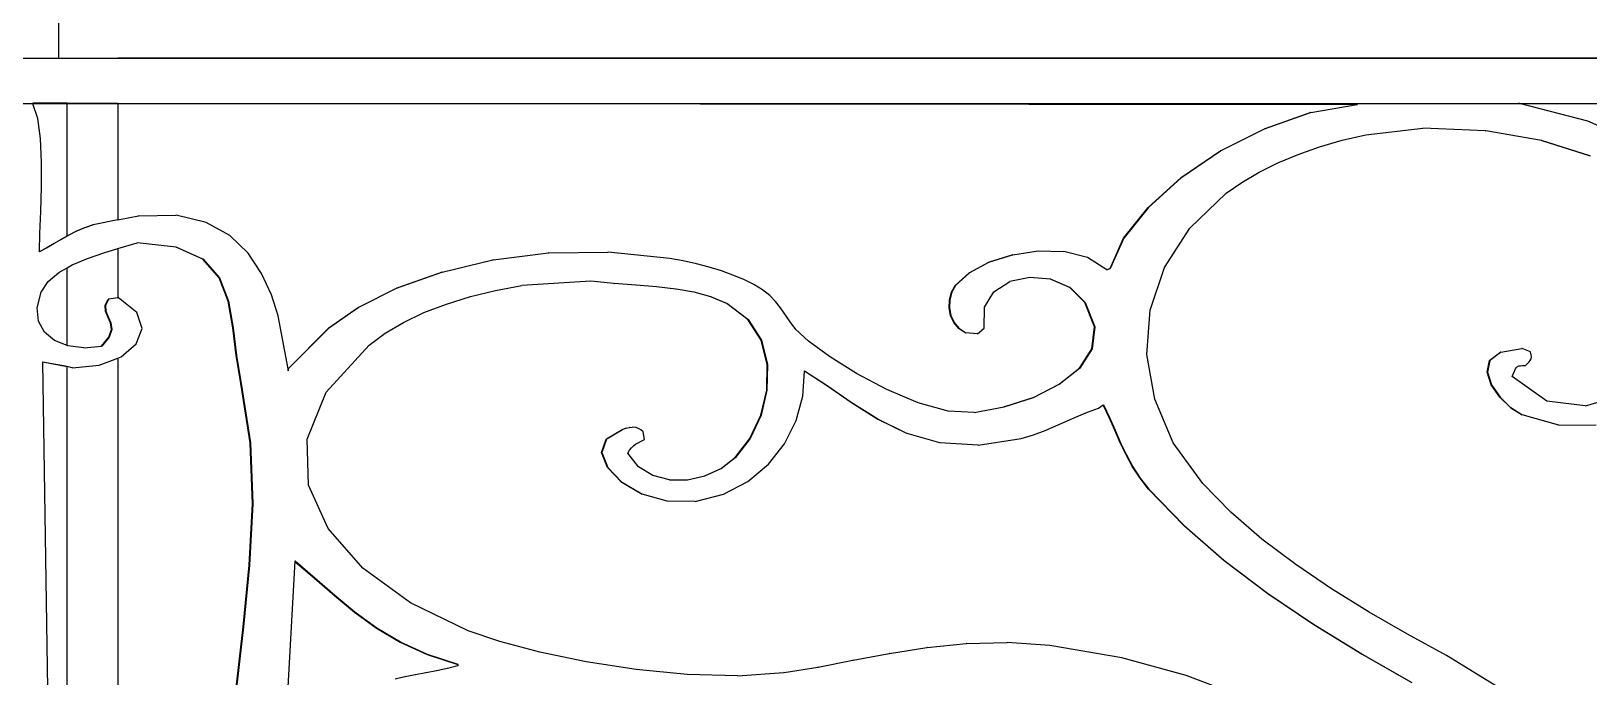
# Model space of a CAD drawing. Header units: inches. Extents: x 3672 to 10975, y -27382 to -746.
# Drawn here: x 4085.12 to 4108.1, y -26983.72 to -26974.2 of the extents above; entities that cross this region are included whole.
import ezdxf

# ---------------------------------------------------------------- set-up
doc = ezdxf.new("R2010")
doc.units = ezdxf.units.IN
doc.header["$LTSCALE"] = 17
doc.header["$MEASUREMENT"] = 0
doc.layers.add('25 BOT BAR', color=12, linetype='Continuous', lineweight=25)

# ---------------------------------------------------------------- blocks, each defined once
blk = doc.blocks.new('A$C99292ed1')
for p, q in [((3.227, 29.91), (13.639, 29.91)), ((13.639, 29.91), (14.387, 29.91)), ((36.749, 29.91), (14.387, 29.91)), ((13.135, 29.07), (12.856, 29.07)), ((13.135, 29.07), (13.132, 29.081)), ((13.639, 29.08), (13.132, 29.081)), ((13.206, 28.802), (13.135, 29.07)), ((13.639, 29.07), (13.135, 29.07)), ((14.387, 29.079), (13.639, 29.08)), ((13.639, 29.07), (13.639, 29.08)), ((14.387, 29.07), (13.639, 29.07)), ((13.639, 26.635), (13.639, 29.07)), ((14.387, 29.079), (14.387, 29.07)), ((14.387, 29.079), (22.979, 29.07)), ((14.387, 29.07), (14.387, 26.932)), ((22.979, 29.07), (14.387, 29.07)), ((22.979, 29.07), (22.984, 29.07)), ((35.085, 29.07), (22.984, 29.07)), ((22.984, 29.07), (32.668, 29.06)), ((31.987, 28.908), (32.668, 29.06)), ((32.668, 29.06), (32.672, 29.06)), ((35.085, 29.07), (35.053, 29.081)), ((35.053, 29.081), (36.734, 29.076)), ((36.07, 28.749), (35.085, 29.07)), ((36.734, 29.07), (35.085, 29.07)), ((13.247, 28.429), (13.206, 28.802)), ((31.3, 28.612), (31.982, 28.908)), ((31.987, 28.908), (31.305, 28.612)), ((31.987, 28.908), (31.982, 28.908)), ((36.531, 28.498), (36.07, 28.749)), ((30.652, 28.202), (31.3, 28.612)), ((31.305, 28.612), (30.657, 28.202)), ((31.305, 28.612), (31.3, 28.612)), ((32.447, 28.399), (32.796, 28.5)), ((32.796, 28.5), (33.64, 28.624)), ((34.563, 28.57), (33.64, 28.624)), ((34.563, 28.57), (34.568, 28.57)), ((35.387, 28.396), (34.568, 28.57)), ((13.262, 27.997), (13.247, 28.429)), ((31.798, 28.139), (32.114, 28.278)), ((32.114, 28.278), (32.447, 28.399)), ((36.101, 28.111), (35.387, 28.396)), ((35.392, 28.396), (35.387, 28.396)), ((35.392, 28.396), (36.105, 28.111)), ((30.07, 27.708), (30.652, 28.202)), ((30.657, 28.202), (30.075, 27.708)), ((30.657, 28.202), (30.652, 28.202)), ((31.501, 27.983), (31.798, 28.139)), ((13.261, 27.538), (13.262, 27.997)), ((30.97, 27.623), (31.224, 27.81)), ((31.224, 27.81), (31.501, 27.983)), ((29.584, 27.161), (30.07, 27.708)), ((30.075, 27.708), (29.589, 27.161)), ((30.075, 27.708), (30.07, 27.708)), ((30.738, 27.422), (30.97, 27.623)), ((13.25, 27.088), (13.261, 27.538)), ((30.2, 26.78), (30.738, 27.422)), ((29.224, 26.592), (29.584, 27.161)), ((29.589, 27.161), (29.229, 26.592)), ((29.589, 27.161), (29.584, 27.161)), ((13.238, 26.678), (13.25, 27.088)), ((14.387, 26.932), (14.025, 26.841)), ((14.387, 26.932), (14.69, 27.007)), ((14.694, 27.007), (14.69, 27.007)), ((14.694, 27.007), (15.241, 27.015)), ((15.246, 27.015), (15.241, 27.015)), ((15.69, 26.883), (15.246, 27.015)), ((13.232, 26.346), (13.238, 26.678)), ((13.658, 26.648), (13.772, 26.72)), ((13.777, 26.72), (13.663, 26.648)), ((13.772, 26.72), (13.892, 26.785)), ((13.777, 26.72), (13.772, 26.72)), ((13.897, 26.785), (13.777, 26.72)), ((13.892, 26.785), (14.02, 26.841)), ((13.897, 26.785), (13.892, 26.785)), ((14.025, 26.841), (13.897, 26.785)), ((14.025, 26.841), (14.02, 26.841)), ((16.04, 26.64), (15.69, 26.883)), ((29.826, 26.052), (30.2, 26.78)), ((13.335, 26.416), (13.441, 26.493)), ((13.446, 26.493), (13.339, 26.416)), ((13.441, 26.493), (13.548, 26.571)), ((13.446, 26.493), (13.441, 26.493)), ((13.553, 26.571), (13.446, 26.493)), ((13.548, 26.571), (13.639, 26.635)), ((13.553, 26.571), (13.548, 26.571)), ((13.639, 26.631), (13.553, 26.571)), ((13.639, 26.635), (13.658, 26.648)), ((13.663, 26.648), (13.639, 26.631)), ((13.639, 26.631), (13.639, 26.635)), ((13.663, 26.648), (13.658, 26.648)), ((14.387, 26.401), (14.67, 26.509)), ((15.248, 26.431), (14.67, 26.509)), ((15.639, 26.205), (15.248, 26.431)), ((15.248, 26.431), (15.253, 26.431)), ((15.253, 26.431), (15.644, 26.205)), ((16.308, 26.316), (16.04, 26.64)), ((29.023, 26.032), (29.224, 26.592)), ((29.229, 26.592), (29.027, 26.032)), ((29.229, 26.592), (29.224, 26.592)), ((13.339, 26.416), (13.231, 26.343)), ((13.231, 26.343), (13.232, 26.346)), ((13.232, 26.346), (13.335, 26.416)), ((13.339, 26.416), (13.335, 26.416)), ((13.713, 26.1), (13.938, 26.219)), ((13.938, 26.219), (14.181, 26.322)), ((14.181, 26.322), (14.387, 26.401)), ((14.387, 26.401), (14.387, 25.491)), ((15.644, 26.205), (15.639, 26.205)), ((15.881, 25.862), (15.639, 26.205)), ((15.644, 26.205), (15.885, 25.862)), ((16.508, 25.941), (16.308, 26.316)), ((19.924, 26.192), (20.742, 26.322)), ((20.746, 26.322), (20.742, 26.322)), ((20.746, 26.322), (21.616, 26.338)), ((21.621, 26.338), (21.616, 26.338)), ((22.53, 26.219), (21.621, 26.338)), ((22.728, 26.173), (22.53, 26.219)), ((27.236, 26.149), (27.585, 26.288)), ((27.59, 26.288), (27.241, 26.149)), ((27.59, 26.288), (27.585, 26.288)), ((27.59, 26.288), (27.962, 26.358)), ((27.962, 26.358), (28.344, 26.345)), ((28.691, 26.235), (28.344, 26.345)), ((28.976, 26.013), (28.691, 26.235)), ((13.516, 25.961), (13.639, 26.048)), ((13.639, 26.048), (13.713, 26.1)), ((13.639, 24.614), (13.639, 26.048)), ((18.498, 25.67), (19.165, 25.968)), ((19.17, 25.968), (18.503, 25.67)), ((19.17, 25.968), (19.165, 25.968)), ((19.17, 25.968), (19.919, 26.192)), ((19.924, 26.192), (19.919, 26.192)), ((22.921, 26.119), (22.728, 26.173)), ((23.109, 26.058), (22.921, 26.119)), ((23.29, 25.989), (23.109, 26.058)), ((23.461, 25.914), (23.29, 25.989)), ((26.945, 25.955), (27.236, 26.149)), ((27.241, 26.149), (26.949, 25.955)), ((27.241, 26.149), (27.236, 26.149)), ((28.976, 26.013), (29.023, 26.032)), ((28.978, 26.011), (28.976, 26.013)), ((29.027, 26.032), (28.978, 26.011)), ((29.027, 26.032), (29.023, 26.032)), ((29.616, 25.266), (29.826, 26.052)), ((13.256, 25.597), (13.36, 25.795)), ((13.36, 25.795), (13.516, 25.961)), ((15.885, 25.862), (15.881, 25.862)), ((16.015, 25.431), (15.881, 25.862)), ((15.885, 25.862), (16.02, 25.431)), ((16.652, 25.546), (16.508, 25.941)), ((21.365, 25.804), (20.348, 25.721)), ((21.704, 25.761), (21.365, 25.804)), ((21.704, 25.761), (21.709, 25.761)), ((22.027, 25.728), (21.709, 25.761)), ((23.622, 25.831), (23.461, 25.914)), ((23.77, 25.742), (23.622, 25.831)), ((23.899, 25.644), (23.77, 25.742)), ((26.741, 25.721), (26.945, 25.955)), ((26.949, 25.955), (26.746, 25.721)), ((26.949, 25.955), (26.945, 25.955)), ((27.31, 25.607), (27.546, 25.793)), ((27.84, 25.871), (27.546, 25.793)), ((28.145, 25.836), (27.84, 25.871)), ((28.43, 25.684), (28.145, 25.836)), ((28.15, 25.836), (28.145, 25.836)), ((28.15, 25.836), (28.435, 25.684)), ((13.195, 25.308), (13.256, 25.597)), ((16.753, 25.161), (16.652, 25.546)), ((17.934, 25.318), (18.498, 25.67)), ((18.503, 25.67), (17.939, 25.318)), ((18.503, 25.67), (18.498, 25.67)), ((19.233, 25.38), (19.587, 25.518)), ((19.587, 25.518), (19.96, 25.632)), ((19.96, 25.632), (20.348, 25.721)), ((22.032, 25.728), (22.027, 25.728)), ((22.331, 25.695), (22.032, 25.728)), ((22.335, 25.695), (22.331, 25.695)), ((22.616, 25.654), (22.335, 25.695)), ((22.621, 25.654), (22.616, 25.654)), ((22.883, 25.596), (22.621, 25.654)), ((22.888, 25.596), (22.883, 25.596)), ((23.134, 25.51), (22.888, 25.596)), ((23.369, 25.389), (23.134, 25.51)), ((23.139, 25.51), (23.134, 25.51)), ((23.139, 25.51), (23.374, 25.389)), ((24.003, 25.539), (23.899, 25.644)), ((24.087, 25.428), (24.003, 25.539)), ((26.655, 25.456), (26.685, 25.596)), ((26.69, 25.596), (26.659, 25.456)), ((26.685, 25.596), (26.741, 25.721)), ((26.69, 25.596), (26.685, 25.596)), ((26.746, 25.721), (26.69, 25.596)), ((26.746, 25.721), (26.741, 25.721)), ((27.17, 25.319), (27.31, 25.607)), ((28.651, 25.41), (28.43, 25.684)), ((28.435, 25.684), (28.43, 25.684)), ((28.435, 25.684), (28.655, 25.41)), ((13.215, 25.061), (13.195, 25.308)), ((14.198, 25.355), (14.243, 25.472)), ((14.203, 25.355), (14.198, 25.355)), ((14.206, 25.248), (14.198, 25.355)), ((14.248, 25.472), (14.203, 25.355)), ((14.203, 25.355), (14.21, 25.248)), ((14.248, 25.472), (14.243, 25.472)), ((14.387, 25.491), (14.248, 25.472)), ((14.387, 25.491), (14.392, 25.493)), ((14.397, 25.493), (14.392, 25.493)), ((14.668, 25.221), (14.397, 25.493)), ((16.085, 24.943), (16.015, 25.431)), ((16.02, 25.431), (16.015, 25.431)), ((16.02, 25.431), (16.09, 24.943)), ((17.492, 24.933), (17.934, 25.318)), ((17.939, 25.318), (17.497, 24.933)), ((17.939, 25.318), (17.934, 25.318)), ((18.903, 25.221), (19.233, 25.38)), ((23.682, 25.097), (23.369, 25.389)), ((23.374, 25.389), (23.369, 25.389)), ((23.374, 25.389), (23.686, 25.097)), ((24.161, 25.309), (24.087, 25.428)), ((24.305, 25.051), (24.161, 25.309)), ((26.65, 25.311), (26.655, 25.456)), ((26.671, 25.168), (26.65, 25.311)), ((26.655, 25.311), (26.65, 25.311)), ((26.659, 25.456), (26.655, 25.456)), ((26.659, 25.456), (26.655, 25.311)), ((26.655, 25.311), (26.676, 25.168)), ((27.168, 24.933), (27.17, 25.319)), ((28.793, 24.961), (28.651, 25.41)), ((28.655, 25.41), (28.651, 25.41)), ((28.655, 25.41), (28.798, 24.961)), ((13.303, 24.858), (13.215, 25.061)), ((14.21, 25.248), (14.206, 25.248)), ((14.241, 25.142), (14.206, 25.248)), ((14.21, 25.248), (14.246, 25.142)), ((14.246, 25.142), (14.241, 25.142)), ((14.279, 25.031), (14.241, 25.142)), ((14.246, 25.142), (14.284, 25.031)), ((14.744, 24.926), (14.668, 25.221)), ((16.897, 24.186), (16.753, 25.161)), ((18.599, 25.041), (18.903, 25.221)), ((23.876, 24.711), (23.682, 25.097)), ((23.686, 25.097), (23.682, 25.097)), ((23.686, 25.097), (23.881, 24.711)), ((24.39, 24.912), (24.305, 25.051)), ((26.718, 25.038), (26.671, 25.168)), ((26.676, 25.168), (26.671, 25.168)), ((26.676, 25.168), (26.723, 25.038)), ((29.568, 24.448), (29.616, 25.266)), ((13.451, 24.706), (13.303, 24.858)), ((14.256, 24.768), (14.292, 24.909)), ((14.297, 24.909), (14.261, 24.768)), ((14.284, 25.031), (14.279, 25.031)), ((14.292, 24.909), (14.279, 25.031)), ((14.284, 25.031), (14.297, 24.909)), ((14.297, 24.909), (14.292, 24.909)), ((14.656, 24.644), (14.744, 24.926)), ((16.09, 24.943), (16.085, 24.943)), ((16.134, 24.428), (16.085, 24.943)), ((16.09, 24.943), (16.138, 24.428)), ((16.897, 24.186), (17.492, 24.933)), ((17.497, 24.933), (16.901, 24.186)), ((17.497, 24.933), (17.492, 24.933)), ((18.092, 24.622), (18.328, 24.84)), ((18.328, 24.84), (18.599, 25.041)), ((24.576, 24.694), (24.39, 24.912)), ((26.791, 24.929), (26.718, 25.038)), ((26.723, 25.038), (26.718, 25.038)), ((26.723, 25.038), (26.796, 24.929)), ((26.89, 24.85), (26.791, 24.929)), ((26.796, 24.929), (26.791, 24.929)), ((26.796, 24.929), (26.895, 24.85)), ((26.895, 24.85), (26.89, 24.85)), ((27.064, 24.829), (26.895, 24.85)), ((27.068, 24.829), (27.064, 24.829)), ((27.068, 24.829), (27.168, 24.933)), ((28.756, 24.556), (28.793, 24.961)), ((28.798, 24.961), (28.761, 24.556)), ((28.798, 24.961), (28.793, 24.961)), ((13.639, 24.614), (13.451, 24.706)), ((13.648, 24.609), (13.639, 24.614)), ((13.884, 24.573), (13.648, 24.609)), ((13.884, 24.573), (14.144, 24.601)), ((14.144, 24.601), (14.256, 24.768)), ((14.149, 24.601), (14.144, 24.601)), ((14.261, 24.768), (14.149, 24.601)), ((14.261, 24.768), (14.256, 24.768)), ((14.435, 24.407), (14.656, 24.644)), ((17.462, 23.756), (18.092, 24.622)), ((23.965, 24.266), (23.876, 24.711)), ((23.881, 24.711), (23.876, 24.711)), ((23.881, 24.711), (23.97, 24.266)), ((24.886, 24.411), (24.576, 24.694)), ((14.112, 24.25), (14.387, 24.383)), ((14.387, 24.383), (14.435, 24.407)), ((14.387, 24.383), (14.387, 17.36)), ((16.202, 23.917), (16.134, 24.428)), ((16.138, 24.428), (16.134, 24.428)), ((16.138, 24.428), (16.207, 23.917)), ((25.282, 24.101), (24.886, 24.411)), ((28.573, 24.2), (28.756, 24.556)), ((28.761, 24.556), (28.577, 24.2)), ((28.761, 24.556), (28.756, 24.556)), ((29.682, 23.624), (29.568, 24.448)), ((34.622, 24.337), (34.782, 24.491)), ((34.787, 24.491), (34.627, 24.337)), ((34.787, 24.491), (34.782, 24.491)), ((34.787, 24.491), (35.098, 24.56)), ((35.098, 24.56), (35.099, 24.559)), ((35.103, 24.56), (35.099, 24.559)), ((35.227, 24.497), (35.103, 24.56)), ((35.223, 24.34), (35.234, 24.37)), ((35.236, 24.445), (35.227, 24.497)), ((35.234, 24.37), (35.239, 24.404)), ((35.239, 24.404), (35.236, 24.445)), ((13.281, 24.31), (13.281, 24.311)), ((13.281, 24.311), (13.639, 24.225)), ((13.639, 24.225), (13.281, 24.31)), ((13.38, 16.06), (13.281, 24.31)), ((13.712, 24.206), (13.639, 24.225)), ((13.639, 16.313), (13.639, 24.225)), ((13.715, 24.207), (13.712, 24.206)), ((13.717, 24.206), (13.715, 24.207)), ((13.717, 24.206), (14.112, 24.25)), ((16.897, 24.178), (16.897, 24.186)), ((16.901, 24.186), (16.897, 24.186)), ((16.901, 24.145), (16.897, 24.178)), ((16.901, 24.186), (16.901, 24.145)), ((23.959, 23.794), (23.965, 24.266)), ((23.97, 24.266), (23.963, 23.794)), ((23.97, 24.266), (23.965, 24.266)), ((24.492, 23.683), (24.514, 24.141)), ((24.514, 24.145), (24.854, 23.871)), ((24.514, 24.141), (24.514, 24.145)), ((24.849, 23.871), (24.514, 24.141)), ((28.274, 23.899), (28.573, 24.2)), ((28.577, 24.2), (28.279, 23.899)), ((28.577, 24.2), (28.573, 24.2)), ((34.588, 24.126), (34.622, 24.337)), ((34.627, 24.337), (34.593, 24.126)), ((34.627, 24.337), (34.622, 24.337)), ((34.954, 24.041), (35.003, 24.186)), ((35.003, 24.186), (35.022, 24.21)), ((35.022, 24.21), (35.034, 24.226)), ((35.034, 24.226), (35.045, 24.235)), ((35.045, 24.235), (35.058, 24.24)), ((35.058, 24.24), (35.078, 24.243)), ((35.078, 24.243), (35.108, 24.245)), ((35.108, 24.245), (35.152, 24.249)), ((35.152, 24.249), (35.182, 24.283)), ((35.182, 24.283), (35.206, 24.312)), ((35.206, 24.312), (35.223, 24.34)), ((16.34, 22.818), (16.202, 23.917)), ((16.207, 23.917), (16.202, 23.917)), ((16.207, 23.917), (16.345, 22.818)), ((25.73, 23.804), (25.282, 24.101)), ((27.894, 23.658), (28.274, 23.899)), ((28.279, 23.899), (27.898, 23.658)), ((28.279, 23.899), (28.274, 23.899)), ((34.593, 24.126), (34.588, 24.126)), ((34.648, 23.89), (34.588, 24.126)), ((34.593, 24.126), (34.653, 23.89)), ((35.469, 23.588), (34.954, 24.041)), ((17.178, 22.887), (17.462, 23.756)), ((23.87, 23.328), (23.959, 23.794)), ((23.963, 23.794), (23.875, 23.328)), ((23.963, 23.794), (23.959, 23.794)), ((24.393, 23.23), (24.492, 23.683)), ((25.207, 23.561), (24.849, 23.871)), ((24.854, 23.871), (24.849, 23.871)), ((24.854, 23.871), (25.212, 23.561)), ((26.192, 23.558), (25.73, 23.804)), ((34.774, 23.66), (34.648, 23.89)), ((34.653, 23.89), (34.648, 23.89)), ((34.653, 23.89), (34.778, 23.66)), ((36.037, 23.502), (36.597, 23.709)), ((25.596, 23.255), (25.207, 23.561)), ((25.212, 23.561), (25.207, 23.561)), ((25.212, 23.561), (25.6, 23.255)), ((26.634, 23.403), (26.192, 23.558)), ((27.019, 23.378), (27.463, 23.483)), ((27.463, 23.483), (27.894, 23.658)), ((27.467, 23.483), (27.463, 23.483)), ((27.898, 23.658), (27.467, 23.483)), ((27.898, 23.658), (27.894, 23.658)), ((28.693, 23.388), (28.854, 23.461)), ((28.854, 23.461), (28.924, 23.52)), ((28.924, 23.52), (28.928, 23.523)), ((29.01, 23.285), (28.924, 23.52)), ((28.928, 23.523), (29.015, 23.285)), ((29.957, 22.823), (29.682, 23.624)), ((34.934, 23.465), (34.774, 23.66)), ((34.778, 23.66), (34.774, 23.66)), ((34.778, 23.66), (34.938, 23.465)), ((35.098, 23.336), (34.934, 23.465)), ((34.938, 23.465), (34.934, 23.465)), ((34.938, 23.465), (35.103, 23.336)), ((36.034, 23.502), (35.469, 23.588)), ((36.034, 23.502), (36.037, 23.502)), ((23.711, 22.902), (23.87, 23.328)), ((23.875, 23.328), (23.716, 22.902)), ((23.875, 23.328), (23.87, 23.328)), ((24.222, 22.804), (24.393, 23.23)), ((26.027, 22.995), (25.596, 23.255)), ((25.6, 23.255), (25.596, 23.255)), ((25.6, 23.255), (26.032, 22.995)), ((27.019, 23.378), (26.634, 23.403)), ((28.226, 23.132), (28.538, 23.306)), ((28.538, 23.306), (28.693, 23.388)), ((29.093, 23.051), (29.01, 23.285)), ((29.015, 23.285), (29.01, 23.285)), ((29.015, 23.285), (29.097, 23.051)), ((35.103, 23.336), (35.098, 23.336)), ((35.644, 23.149), (35.103, 23.336)), ((21.588, 22.889), (21.831, 23.066)), ((21.836, 23.066), (21.593, 22.889)), ((21.831, 23.066), (21.88, 23.089)), ((21.836, 23.066), (21.831, 23.066)), ((21.885, 23.089), (21.836, 23.066)), ((21.885, 23.089), (21.88, 23.089)), ((21.885, 23.089), (21.929, 23.102)), ((21.933, 23.102), (21.929, 23.102)), ((21.933, 23.102), (21.976, 23.107)), ((21.976, 23.107), (21.978, 23.106)), ((21.981, 23.107), (21.978, 23.106)), ((22.026, 23.101), (21.981, 23.107)), ((22.067, 23.086), (22.026, 23.101)), ((22.103, 23.061), (22.067, 23.086)), ((22.134, 23.025), (22.103, 23.061)), ((22.158, 22.88), (22.134, 23.025)), ((26.032, 22.995), (26.027, 22.995)), ((26.515, 22.822), (26.032, 22.995)), ((27.895, 22.969), (28.065, 23.047)), ((28.065, 23.047), (28.226, 23.132)), ((29.175, 22.822), (29.093, 23.051)), ((29.097, 23.051), (29.093, 23.051)), ((29.097, 23.051), (29.18, 22.822)), ((35.644, 23.149), (36.195, 23.15)), ((16.345, 22.818), (16.34, 22.818)), ((16.371, 21.697), (16.34, 22.818)), ((16.345, 22.818), (16.376, 21.697)), ((17.2, 22.039), (17.178, 22.887)), ((21.523, 22.641), (21.588, 22.889)), ((21.593, 22.889), (21.528, 22.641)), ((21.593, 22.889), (21.588, 22.889)), ((21.963, 22.729), (21.992, 22.765)), ((21.992, 22.765), (22.024, 22.796)), ((22.024, 22.796), (22.061, 22.823)), ((22.061, 22.823), (22.105, 22.851)), ((22.105, 22.851), (22.158, 22.88)), ((23.493, 22.548), (23.711, 22.902)), ((23.716, 22.902), (23.498, 22.548)), ((23.716, 22.902), (23.711, 22.902)), ((23.983, 22.424), (24.222, 22.804)), ((26.519, 22.822), (26.515, 22.822)), ((27.071, 22.776), (26.519, 22.822)), ((27.072, 22.777), (27.071, 22.776)), ((27.076, 22.776), (27.072, 22.777)), ((27.076, 22.776), (27.713, 22.901)), ((27.713, 22.901), (27.895, 22.969)), ((29.261, 22.598), (29.175, 22.822)), ((29.18, 22.822), (29.175, 22.822)), ((29.18, 22.822), (29.266, 22.598)), ((30.391, 22.071), (29.957, 22.823)), ((21.608, 22.363), (21.523, 22.641)), ((21.528, 22.641), (21.523, 22.641)), ((21.528, 22.641), (21.613, 22.363)), ((21.91, 22.631), (21.937, 22.685)), ((22.068, 22.378), (21.91, 22.631)), ((21.937, 22.685), (21.963, 22.729)), ((23.288, 22.349), (23.493, 22.548)), ((23.498, 22.548), (23.292, 22.349)), ((23.498, 22.548), (23.493, 22.548)), ((29.357, 22.38), (29.261, 22.598)), ((29.266, 22.598), (29.261, 22.598)), ((29.266, 22.598), (29.361, 22.38)), ((21.816, 22.094), (21.608, 22.363)), ((21.613, 22.363), (21.608, 22.363)), ((21.613, 22.363), (21.821, 22.094)), ((22.279, 22.216), (22.068, 22.378)), ((23.045, 22.211), (23.288, 22.349)), ((23.292, 22.349), (23.05, 22.211)), ((23.292, 22.349), (23.288, 22.349)), ((23.68, 22.108), (23.983, 22.424)), ((29.466, 22.17), (29.357, 22.38)), ((29.361, 22.38), (29.357, 22.38)), ((29.361, 22.38), (29.47, 22.17)), ((22.118, 21.874), (21.816, 22.094)), ((21.821, 22.094), (21.816, 22.094)), ((21.821, 22.094), (22.123, 21.874)), ((22.525, 22.138), (22.279, 22.216)), ((22.525, 22.138), (22.788, 22.138)), ((22.788, 22.138), (23.045, 22.211)), ((23.05, 22.211), (23.045, 22.211)), ((23.319, 21.873), (23.68, 22.108)), ((29.593, 21.967), (29.466, 22.17)), ((29.47, 22.17), (29.466, 22.17)), ((29.47, 22.17), (29.598, 21.967)), ((30.805, 21.544), (30.391, 22.071)), ((17.488, 21.238), (17.2, 22.039)), ((22.123, 21.874), (22.118, 21.874)), ((22.488, 21.743), (22.123, 21.874)), ((22.902, 21.739), (23.319, 21.873)), ((30.116, 21.288), (29.593, 21.967)), ((29.598, 21.967), (29.593, 21.967)), ((29.598, 21.967), (30.121, 21.288)), ((16.326, 20.562), (16.371, 21.697)), ((16.376, 21.697), (16.331, 20.562)), ((16.376, 21.697), (16.371, 21.697)), ((22.493, 21.743), (22.488, 21.743)), ((22.898, 21.739), (22.493, 21.743)), ((22.902, 21.739), (22.898, 21.739)), ((31.264, 21.046), (30.805, 21.544)), ((18.003, 20.507), (17.488, 21.238)), ((30.704, 20.648), (30.116, 21.288)), ((30.121, 21.288), (30.116, 21.288)), ((30.121, 21.288), (30.709, 20.648)), ((31.762, 20.574), (31.264, 21.046)), ((16.236, 19.426), (16.326, 20.562)), ((16.331, 20.562), (16.241, 19.426)), ((16.331, 20.562), (16.326, 20.562)), ((17, 20.636), (16.829, 16.915)), ((16.999, 20.637), (17, 20.636)), ((17.001, 20.64), (17, 20.636)), ((17, 20.635), (17.29, 20.322)), ((17.295, 20.322), (17.001, 20.64)), ((18.706, 19.871), (18.003, 20.507)), ((31.345, 20.044), (30.704, 20.648)), ((30.709, 20.648), (30.704, 20.648)), ((30.709, 20.648), (31.35, 20.044)), ((32.292, 20.126), (31.762, 20.574)), ((17.29, 20.322), (17.581, 20.005)), ((17.295, 20.322), (17.29, 20.322)), ((17.586, 20.005), (17.295, 20.322)), ((17.581, 20.005), (17.88, 19.696)), ((17.586, 20.005), (17.581, 20.005)), ((17.885, 19.696), (17.586, 20.005)), ((32.027, 19.47), (31.345, 20.044)), ((31.35, 20.044), (31.345, 20.044)), ((31.35, 20.044), (32.032, 19.47)), ((32.844, 19.699), (32.292, 20.126)), ((19.555, 19.354), (18.706, 19.871)), ((17.88, 19.696), (18.2, 19.406)), ((17.885, 19.696), (17.88, 19.696)), ((18.205, 19.406), (17.885, 19.696)), ((33.411, 19.291), (32.844, 19.699)), ((16.131, 18.3), (16.236, 19.426)), ((16.241, 19.426), (16.136, 18.3)), ((16.241, 19.426), (16.236, 19.426)), ((18.2, 19.406), (18.553, 19.143)), ((18.205, 19.406), (18.2, 19.406)), ((18.557, 19.143), (18.205, 19.406)), ((20.023, 19.155), (19.555, 19.354)), ((32.739, 18.925), (32.027, 19.47)), ((32.032, 19.47), (32.027, 19.47)), ((32.032, 19.47), (32.744, 18.925)), ((18.553, 19.143), (18.949, 18.915)), ((18.557, 19.143), (18.553, 19.143)), ((18.954, 18.915), (18.557, 19.143)), ((20.614, 18.959), (20.023, 19.155)), ((26.327, 19.045), (26.901, 19.119)), ((26.906, 19.119), (26.901, 19.119)), ((26.906, 19.119), (27.503, 19.139)), ((27.503, 19.139), (27.504, 19.138)), ((27.508, 19.139), (27.504, 19.138)), ((28.135, 19.085), (27.508, 19.139)), ((29.197, 18.857), (28.135, 19.085)), ((33.987, 18.898), (33.411, 19.291)), ((18.949, 18.915), (19.401, 18.732)), ((18.954, 18.915), (18.949, 18.915)), ((19.406, 18.732), (18.954, 18.915)), ((21.295, 18.781), (20.614, 18.959)), ((25.234, 18.81), (25.766, 18.936)), ((25.771, 18.936), (25.766, 18.936)), ((25.771, 18.936), (26.323, 19.045)), ((26.327, 19.045), (26.323, 19.045)), ((30.145, 18.529), (29.197, 18.857)), ((33.469, 18.404), (32.739, 18.925)), ((32.744, 18.925), (32.739, 18.925)), ((32.744, 18.925), (33.474, 18.404)), ((35.45, 17.778), (33.987, 18.898)), ((19.087, 18.616), (18.934, 18.579)), ((19.092, 18.616), (19.087, 18.616)), ((19.245, 18.658), (19.092, 18.616)), ((19.25, 18.658), (19.245, 18.658)), ((19.401, 18.711), (19.25, 18.658)), ((19.401, 18.732), (19.401, 18.711)), ((19.406, 18.732), (19.401, 18.732)), ((19.406, 18.711), (19.401, 18.711)), ((19.406, 18.711), (19.406, 18.732)), ((22.031, 18.638), (21.295, 18.781)), ((22.786, 18.547), (22.031, 18.638)), ((24.217, 18.587), (24.712, 18.687)), ((24.717, 18.687), (24.712, 18.687)), ((24.717, 18.687), (25.23, 18.81)), ((25.234, 18.81), (25.23, 18.81)), ((18.622, 18.506), (18.48, 18.46)), ((18.627, 18.506), (18.622, 18.506)), ((18.774, 18.544), (18.627, 18.506)), ((18.779, 18.544), (18.774, 18.544)), ((18.93, 18.579), (18.779, 18.544)), ((18.934, 18.579), (18.93, 18.579)), ((23.526, 18.525), (22.786, 18.547)), ((23.526, 18.525), (24.212, 18.587)), ((24.217, 18.587), (24.212, 18.587)), ((31.002, 18.123), (30.145, 18.529))]:
    blk.add_line(p, q)

msp = doc.modelspace()

# ---------------------------------------------------------------- linework, layer by layer
at = {"layer": '25 BOT BAR'}
for p, q in [((4085.525, -26974.596), (4085.525, -26915.596)), ((4072.025, -26974.596), (4220.025, -26974.596))]:
    msp.add_line(p, q, dxfattribs=at)

# ---------------------------------------------------------------- block references
at = {"layer": '25 BOT BAR', "yscale": 0.8}
msp.add_blockref('A$C99292ed1', (4072.01, -26998.524), dxfattribs=at)

doc.saveas('drawing.dxf')
